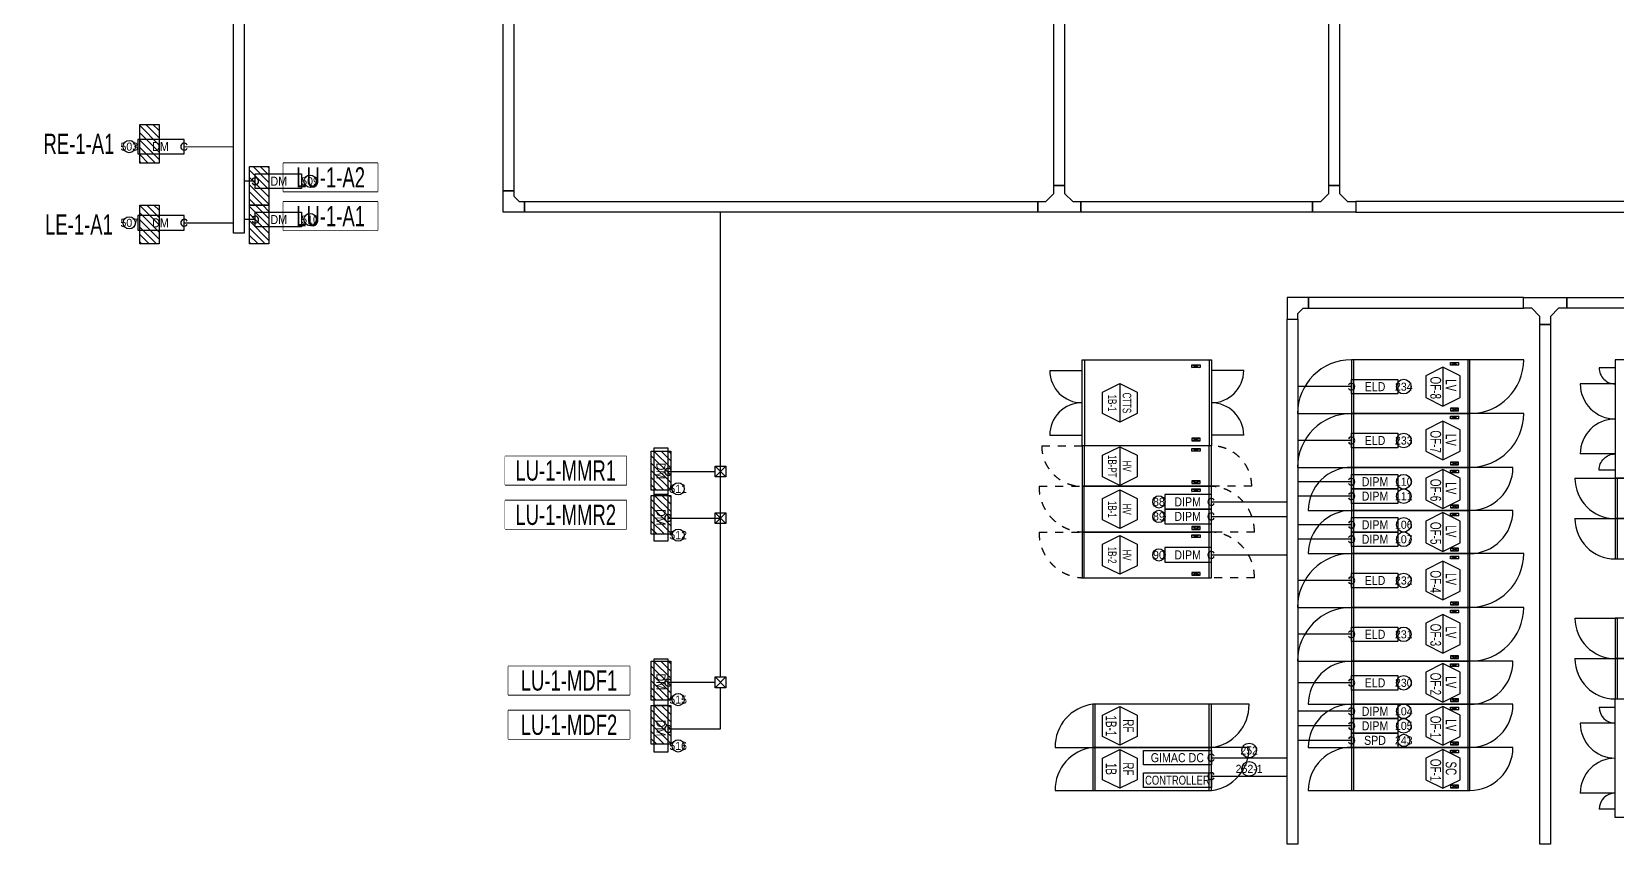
# Model space of a CAD drawing. Header units: millimetres. Extents: x 89450 to 753248, y -530175 to 1209785.
# Drawn here: x 90449 to 119874, y -243095 to -228002 of the extents above; entities that cross this region are included whole.
import ezdxf
from ezdxf.enums import TextEntityAlignment as Align

# ---------------------------------------------------------------- set-up
doc = ezdxf.new("R2010")
doc.units = ezdxf.units.MM
doc.header["$LTSCALE"] = 150
doc.linetypes.add('D1', pattern=[3, 1, -1, 1])
for name, color, linetype in [('------00 Switch Gear', 3, 'Continuous'), ('------00 Switch Gear_Number', 1, 'Continuous'), ('------01 Distribution Panel', 3, 'Continuous'), ('------01 Distribution Panel_UPS_Emgency', 232, 'Continuous'), ('-----29 Indicator', 1, 'Continuous'), ('-----99 EPMS CABLE DUCT', 4, 'Continuous'), ('-----99 EPMS CONDUIT', 4, 'Continuous'), ('-----99 EPMS DEVICE', 3, 'Continuous')]:
    doc.layers.add(name, color=color, linetype=linetype)
doc.layers.add('NOPLOT', color=191, linetype='Continuous', plot=False)
doc.styles.add('ELEC', font='')
doc.styles.get('ELEC').set_extended_font_data('Dotum')

# ---------------------------------------------------------------- blocks, each defined once
blk = doc.blocks.new('A02')
h = blk.add_hatch()
h.set_pattern_fill('ANSI31', color=161, scale=25, style=0)
h.set_pattern_definition([(45, (-2000, -19200), (-56.1266, 56.1266), [])])
h.paths.add_polyline_path([(-300, 300), (-300, 0), (300, 0), (300, 300)])
at = {"color": 161}
blk.add_lwpolyline([(300, 0), (-300, 0), (-300, 300), (300, 300)], close=True, dxfattribs=at)
blk = doc.blocks.new('zw$32E')
for p, q in [((100, 0), (0, 0)), ((0, 0), (0, -400)), ((100, -75), (100, 0)), ((175, -150), (100, -75)), ((100, -325), (175, -250)), ((250, -150), (175, -150)), ((175, -250), (250, -250)), ((250, -250), (250, -150)), ((0, -400), (100, -400)), ((100, -400), (100, -325))]:
    blk.add_line(p, q)
blk = doc.blocks.new('750X2500')
at = {"layer": '------00 Switch Gear', "color": 161}
for p, q in [((-3250, 750), (-2458, 750)), ((-2460, 750), (-2460, 0)), ((-210, 700), (-360, 650)), ((-360, 700), (-210, 650)), ((-40, 750), (-40, 0)), ((-210, 50), (-360, 100)), ((-360, 50), (-210, 100)), ((750, 0), (-42, 0))]:
    blk.add_line(p, q, dxfattribs=at)
for points in [[(-2500, 750), (-2500, 0), (0, 0), (0, 750)], [(-360, 700), (-210, 700), (-210, 650), (-360, 650)], [(-360, 50), (-210, 50), (-210, 100), (-360, 100)]]:
    blk.add_lwpolyline(points, close=True, dxfattribs=at)
for centre, start, end in [((-2500, 750), 180, 270), ((0, 0), 0, 90)]:
    blk.add_arc(centre, 750, start, end, dxfattribs=at)
blk = doc.blocks.new('800x2200')
at = {"layer": '------00 Switch Gear', "color": 161}
for p, q in [((-2160, 0), (-2160, 800)), ((-1990, 750), (-1840, 700)), ((-1840, 750), (-1990, 700)), ((800, 800), (-42, 800)), ((-40, 0), (-40, 800)), ((-3000, 0), (-2158, 0)), ((-1990, 50), (-1840, 100)), ((-1840, 50), (-1990, 100))]:
    blk.add_line(p, q, dxfattribs=at)
for points in [[(0, 0), (0, 800), (-2200, 800), (-2200, 0)], [(-1840, 750), (-1990, 750), (-1990, 700), (-1840, 700)], [(-1840, 50), (-1990, 50), (-1990, 100), (-1840, 100)]]:
    blk.add_lwpolyline(points, close=True, dxfattribs=at)
for centre, start, end in [((-2200, 0), 90, 180), ((0, 800), 270, 0)]:
    blk.add_arc(centre, 800, start, end, dxfattribs=at)
blk = doc.blocks.new('1600X2400')
at = {"layer": '------00 Switch Gear', "color": 161, "linetype": 'Continuous'}
for p, q in [((-2360, 855), (-2360, 1600)), ((-42, 0), (-42, 1600)), ((-2360, 0), (-2360, 855))]:
    blk.add_line(p, q, dxfattribs=at)
at = {"layer": '------00 Switch Gear', "color": 161, "linetype": 'D1'}
for p, q in [((-2040, 1505), (-2190, 1455)), ((-2040, 1455), (-2190, 1505)), ((-2040, 95), (-2190, 145)), ((-2040, 145), (-2190, 95))]:
    blk.add_line(p, q, dxfattribs=at)
at = {"layer": '------00 Switch Gear', "color": 161}
blk.add_lwpolyline([(0, 1600), (0, 0), (-2400, 0), (-2400, 1600)], close=True, dxfattribs=at)
at = {"layer": '------00 Switch Gear', "color": 161, "linetype": 'D1'}
for points in [[(-2190, 1505), (-2190, 1455), (-2040, 1455), (-2040, 1505)], [(-2190, 95), (-2190, 145), (-2040, 145), (-2040, 95)]]:
    blk.add_lwpolyline(points, close=True, dxfattribs=at)
at = {"layer": 'NOPLOT', "color": 161, "linetype": 'ByBlock'}
for p, q in [((-3000, 1400), (-2400, 1400)), ((600, 1400), (0, 1400)), ((-3000, 200), (-2400, 200)), ((600, 200), (0, 200))]:
    blk.add_line(p, q, dxfattribs=at)
for centre, start, end in [((-2400, 1400), 180, 270), ((0, 1400), 270, 0), ((-2400, 200), 90, 180), ((0, 200), 0, 90)]:
    blk.add_arc(centre, 600, start, end, dxfattribs=at)
blk = doc.blocks.new('750X2400')
at = {"layer": '------00 Switch Gear', "color": 161}
for p, q in [((-2360, 750), (-2360, 0)), ((-42, 750), (-42, 0))]:
    blk.add_line(p, q, dxfattribs=at)
at = {"layer": '------00 Switch Gear', "color": 161, "linetype": 'D1'}
for p, q in [((-2040, 700), (-2190, 650)), ((-2040, 650), (-2190, 700)), ((-2040, 50), (-2190, 100)), ((-2040, 100), (-2190, 50))]:
    blk.add_line(p, q, dxfattribs=at)
at = {"layer": '------00 Switch Gear', "color": 161}
blk.add_lwpolyline([(-2400, 750), (-2400, 0), (0, 0), (0, 750)], close=True, dxfattribs=at)
at = {"layer": '------00 Switch Gear', "color": 161, "linetype": 'D1'}
for points in [[(-2190, 700), (-2190, 650), (-2040, 650), (-2040, 700)], [(-2190, 50), (-2190, 100), (-2040, 100), (-2040, 50)]]:
    blk.add_lwpolyline(points, close=True, dxfattribs=at)
at = {"layer": 'NOPLOT', "color": 161, "linetype": 'D1'}
for p, q in [((-3150, 750), (-2400, 750)), ((750, 0), (0, 0))]:
    blk.add_line(p, q, dxfattribs=at)
for centre, start, end in [((-2400, 750), 180, 270), ((0, 0), 0, 90)]:
    blk.add_arc(centre, 750, start, end, dxfattribs=at)
blk = doc.blocks.new('850X2400')
at = {"layer": '------00 Switch Gear', "color": 161}
for p, q in [((-2360, 850), (-2360, 0)), ((-40, 850), (-40, 0))]:
    blk.add_line(p, q, dxfattribs=at)
at = {"layer": '------00 Switch Gear', "color": 161, "linetype": 'D1'}
for p, q in [((-2040, 800), (-2190, 750)), ((-2040, 750), (-2190, 800)), ((-2040, 50), (-2190, 100)), ((-2040, 100), (-2190, 50))]:
    blk.add_line(p, q, dxfattribs=at)
at = {"layer": '------00 Switch Gear', "color": 161}
blk.add_lwpolyline([(-2400, 850), (-2400, 0), (0, 0), (0, 850)], close=True, dxfattribs=at)
at = {"layer": '------00 Switch Gear', "color": 161, "linetype": 'D1'}
for points in [[(-2190, 800), (-2190, 750), (-2040, 750), (-2040, 800)], [(-2190, 50), (-2190, 100), (-2040, 100), (-2040, 50)]]:
    blk.add_lwpolyline(points, close=True, dxfattribs=at)
at = {"layer": 'NOPLOT', "color": 161, "linetype": 'D1'}
for p, q in [((-3200, 850), (-2400, 850)), ((800, 0), (0, 0))]:
    blk.add_line(p, q, dxfattribs=at)
for centre, start, end in [((-2356, 843), 179.5156, 267.013), ((-44, 7), 359.5156, 87.013)]:
    blk.add_arc(centre, 844, start, end, dxfattribs=at)
blk = doc.blocks.new('1000X2200')
at = {"layer": '------00 Switch Gear', "color": 0}
for p, q in [((-2160, 1000), (-2160, 0)), ((-210, 950), (-360, 900)), ((-360, 950), (-210, 900)), ((1000, 1000), (-42, 1000)), ((-40, 1000), (-40, 0)), ((-3200, 0), (-2158, 0)), ((-210, 50), (-360, 100)), ((-360, 50), (-210, 100))]:
    blk.add_line(p, q, dxfattribs=at)
for points in [[(-2200, 1000), (-2200, 0), (0, 0), (0, 1000)], [(-360, 950), (-210, 950), (-210, 900), (-360, 900)], [(-360, 50), (-210, 50), (-210, 100), (-360, 100)]]:
    blk.add_lwpolyline(points, close=True, dxfattribs=at)
for centre, start, end in [((-2200, 0), 90, 180), ((0, 1000), 270, 0)]:
    blk.add_arc(centre, 1000, start, end, dxfattribs=at)

msp = doc.modelspace()

# ---------------------------------------------------------------- linework, layer by layer
at = {"layer": '------00 Switch Gear', "color": 161}
for p, q in [((110196, -242095, 0), (110196, -240495, 0)), ((112314, -242095, 0), (112314, -240495, 0)), ((119554, -240545), (119854, -240545)), ((119854, -240845), (119204, -240845)), ((119854, -242145), (119204, -242145)), ((119854, -242445), (119554, -242445))]:
    msp.add_line(p, q, dxfattribs=at)
for points in [[(119854, -234095), (119854, -236295), (122354, -236295), (122354, -234095)], [(119854, -242595), (119854, -240395), (122354, -240395), (122354, -242595)]]:
    msp.add_lwpolyline(points, close=True, dxfattribs=at)
at = {"layer": '------00 Switch Gear', "color": 161, "elevation": 0}
for points in [[(119854, -234245), (119554, -234245, 0.414214), (119854, -234545), (119204, -234545)], [(119854, -236145), (119554, -236145, -0.414214), (119854, -235845), (119204, -235845)], [(110154, -240495, 0.385743), (109454, -241295), (110154, -241295)], [(112354, -241295, 0.385743), (113054, -240495), (112354, -240495)], [(110154, -241295, 0.385743), (109454, -242095), (110154, -242095)], [(112354, -242095, 0.385743), (113054, -241295), (112354, -241295)]]:
    msp.add_lwpolyline(points, format="xyb", dxfattribs=at)
for points in [[(112354, -241295), (112354, -240495), (110154, -240495), (110154, -241295)], [(112354, -242095), (112354, -241295), (110154, -241295), (110154, -242095)]]:
    msp.add_lwpolyline(points, close=True, dxfattribs=at)
at = {"layer": '------00 Switch Gear', "color": 161}
for centre, radius, start, end in [((119854, -234545), 650, 180, 270), ((119854, -235845), 650, 90, 180), ((119854, -240545), 300, 180, 270), ((119854, -240845), 650, 180, 270), ((119854, -242145), 650, 90, 180), ((119854, -242445), 300, 90, 180)]:
    msp.add_arc(centre, radius, start, end, dxfattribs=at)
at = {"layer": '------00 Switch Gear_Number', "color": 1}
for points in [[(116654, -234235), (116654, -234955), (116974, -234795), (116974, -234395), (116654, -234235), (116334, -234395), (116334, -234795), (116654, -234955)], [(116654, -235235), (116654, -235955), (116974, -235795), (116974, -235395), (116654, -235235), (116334, -235395), (116334, -235795), (116654, -235955)], [(116654, -237835), (116654, -238555), (116974, -238395), (116974, -237995), (116654, -237835), (116334, -237995), (116334, -238395), (116654, -238555)], [(116654, -239735), (116654, -240455), (116974, -240295), (116974, -239895), (116654, -239735), (116334, -239895), (116334, -240295), (116654, -240455)], [(116654, -240535), (116654, -241255), (116974, -241095), (116974, -240695), (116654, -240535), (116334, -240695), (116334, -241095), (116654, -241255)], [(116654, -241335), (116654, -242055), (116974, -241895), (116974, -241495), (116654, -241335), (116334, -241495), (116334, -241895), (116654, -242055)]]:
    msp.add_lwpolyline(points, dxfattribs=at)
at = {"layer": '------00 Switch Gear_Number', "color": 1, "lineweight": -2, "elevation": 0}
for points in [[(110654, -234535), (110654, -235255), (110334, -235095), (110334, -234695), (110654, -234535), (110974, -234695), (110974, -235095), (110654, -235255)], [(110654, -235710), (110654, -236430), (110334, -236270), (110334, -235870), (110654, -235710), (110974, -235870), (110974, -236270), (110654, -236430)], [(110654, -236510), (110654, -237230), (110334, -237070), (110334, -236670), (110654, -236510), (110974, -236670), (110974, -237070), (110654, -237230)], [(110654, -237360), (110654, -238080), (110334, -237920), (110334, -237520), (110654, -237360), (110974, -237520), (110974, -237920), (110654, -238080)]]:
    msp.add_lwpolyline(points, dxfattribs=at)
at = {"layer": '------00 Switch Gear_Number', "color": 1, "elevation": 0}
for points in [[(116654, -236135), (116654, -236855), (116974, -236695), (116974, -236295), (116654, -236135), (116334, -236295), (116334, -236695), (116654, -236855)], [(116654, -236935), (116654, -237655), (116974, -237495), (116974, -237095), (116654, -236935), (116334, -237095), (116334, -237495), (116654, -237655)], [(116654, -238825), (116654, -239545), (116974, -239385), (116974, -238985), (116654, -238825), (116334, -238985), (116334, -239385), (116654, -239545)], [(110654, -240535), (110654, -241255), (110334, -241095), (110334, -240695), (110654, -240535), (110974, -240695), (110974, -241095), (110654, -241255)], [(110654, -241335), (110654, -242055), (110334, -241895), (110334, -241495), (110654, -241335), (110974, -241495), (110974, -241895), (110654, -242055)]]:
    msp.add_lwpolyline(points, dxfattribs=at)
at = {"layer": '------01 Distribution Panel_UPS_Emgency', "color": 1, "elevation": 0}
for points in [[(95121, -230970), (96876, -230970), (96876, -230445), (95121, -230445)], [(95121, -231690), (96876, -231690), (96876, -231165), (95121, -231165)]]:
    msp.add_lwpolyline(points, close=True, dxfattribs=at)
at = {"layer": '------01 Distribution Panel_UPS_Emgency', "color": 1}
for points in [[(99238, -236417), (101492, -236417), (101492, -235892), (99238, -235892)], [(99238, -237237), (101492, -237237), (101492, -236712), (99238, -236712)], [(99299, -240317), (101554, -240317), (101554, -239792), (99299, -239792)], [(99299, -241137), (101554, -241137), (101554, -240612), (99299, -240612)]]:
    msp.add_lwpolyline(points, close=True, dxfattribs=at)
at = {"layer": '-----29 Indicator'}
for centre, radius in [((115927, -234595), 136), ((115927, -235595), 136), ((115927, -236360), 136), ((102453, -236493), 114), ((115927, -236630), 136), ((111380, -236735), 114), ((111380, -237005), 114), ((115927, -237160), 136), ((102453, -237353), 114), ((115927, -237430), 136), ((111380, -237720), 114), ((115927, -238195), 136), ((115927, -239195), 136), ((115927, -240095), 136), ((102453, -240408), 114), ((115927, -240625), 136), ((115927, -240895), 136), ((102453, -241268), 114), ((113056, -241352, 0), 136), ((115927, -241165), 114), ((113056, -241693, 0), 136)]:
    msp.add_circle(centre, radius, dxfattribs=at)
at = {"layer": '-----99 EPMS CABLE DUCT'}
for p, q in [((102268, -236170), (103139, -236170)), ((102268, -240086), (103139, -240086))]:
    msp.add_line(p, q, dxfattribs=at)
for points in [[(109429, -213995), (109629, -213995), (109629, -230856), (109429, -230856)], [(114534, -213995), (114734, -213995), (114734, -230856), (114534, -230856)], [(94195, -224492), (94395, -224492), (94395, -231747), (94195, -231747)], [(99202, -224492), (99402, -224492), (99402, -230956), (99202, -230956)], [(99602, -231156), (109129, -231156), (109129, -231356), (99602, -231356)], [(109929, -231156), (114234, -231156), (114234, -231356), (109929, -231356)], [(125279, -231156), (115034, -231156), (115034, -231356), (125279, -231356)], [(118152, -232939), (114159, -232939), (114159, -233139), (118152, -233139)], [(118952, -232939), (122854, -232939), (122854, -233139), (118952, -233139)], [(113759, -233339), (113959, -233339), (113959, -243095), (113759, -243095)], [(118452, -233439), (118652, -233439), (118652, -243095), (118452, -243095)]]:
    msp.add_lwpolyline(points, close=True, dxfattribs=at)
for points in [[(99602, -231156), (99602, -231356), (99202, -231356), (99202, -230956), (99402, -230956), (99402, -231056), (99502, -231156), (99602, -231156)], [(103239, -239986), (103239, -231356)], [(114159, -233139), (114159, -232939), (113759, -232939), (113759, -233339), (113959, -233339), (113959, -233239), (114059, -233139), (114159, -233139)], [(102268, -237036), (103239, -237036), (103239, -236270)], [(102268, -240952), (103239, -240952), (103239, -240186)]]:
    msp.add_lwpolyline(points, dxfattribs=at)
at = {"layer": '-----99 EPMS CONDUIT'}
for p, q in [((114954, -234595), (113959, -234595)), ((114954, -235595), (113959, -235595)), ((103339, -236070), (103139, -236270)), ((103139, -236070), (103339, -236270)), ((114954, -236360), (113959, -236360)), ((112354, -236735), (113759, -236735)), ((114954, -236630), (113959, -236630)), ((103339, -236936), (103139, -237136)), ((103139, -236936), (103339, -237136)), ((112354, -237005), (113759, -237005)), ((114954, -237160), (113959, -237160)), ((114954, -237430), (113959, -237430)), ((112354, -237720), (113759, -237720)), ((114954, -238195), (113959, -238195)), ((114954, -239195), (113959, -239195)), ((103339, -239986), (103139, -240186)), ((103139, -239986), (103339, -240186)), ((114954, -240095), (113959, -240095)), ((114954, -240625), (113959, -240625)), ((114954, -240895), (113959, -240895)), ((114954, -241165), (113959, -241165)), ((112354, -241486), (113759, -241486, 0)), ((112354, -241829), (113759, -241829, 0))]:
    msp.add_line(p, q, dxfattribs=at)
for points in [[(103139, -236070), (103339, -236070), (103339, -236270), (103139, -236270)], [(103139, -236936), (103339, -236936), (103339, -237136), (103139, -237136)], [(103139, -239986), (103339, -239986), (103339, -240186), (103139, -240186)]]:
    msp.add_lwpolyline(points, close=True, dxfattribs=at)
for points in [[(93280, -230137, 0), (94195, -230138, 0)], [(94598, -230780, 0), (94395, -230780, 0)], [(93280, -231552, 0), (94195, -231553, 0)], [(94598, -231492, 0), (94395, -231492, 0)]]:
    msp.add_polyline3d(points, dxfattribs=at)
for centre, start, end in [((93280, -230137), 30, 330), ((94598, -230780), 210, 150), ((93280, -231552), 30, 330), ((94598, -231492), 210, 150), ((114954, -234595), 210, 150), ((114954, -235595), 210, 150), ((102268, -236177), 30, 330), ((114954, -236360), 210, 150), ((114954, -236630), 210, 150), ((112354, -236735), 30, 330), ((102268, -237036), 30, 330), ((112354, -237005), 30, 330), ((114954, -237160), 210, 150), ((114954, -237430), 210, 150), ((112354, -237720), 30, 330), ((114954, -238195), 210, 150), ((114954, -239195), 210, 150), ((102268, -240092), 30, 330), ((114954, -240095), 210, 150), ((114954, -240625), 210, 150), ((102268, -240952), 30, 330), ((114954, -240895), 210, 150), ((114954, -241165), 210, 150), ((112354, -241486), 30, 330), ((112354, -241829), 30, 330)]:
    msp.add_arc(centre, 63.8, start, end, dxfattribs=at)
at = {"layer": '-----99 EPMS DEVICE', "color": 2, "elevation": 0}
for points in [[(93280, -230002), (92419, -230002), (92419, -230272), (93280, -230272)], [(93280, -231418), (92419, -231418), (92419, -231687), (93280, -231687)], [(111093, -241351), (112354, -241351), (112354, -241621), (111093, -241621)]]:
    msp.add_lwpolyline(points, close=True, dxfattribs=at)
at = {"layer": '-----99 EPMS DEVICE', "color": 2}
for points in [[(114954, -234460), (115814, -234460), (115814, -234730), (114954, -234730)], [(114954, -235460), (115814, -235460), (115814, -235730), (114954, -235730)], [(102268, -236601), (102268, -235740), (101999, -235740), (101999, -236601)], [(102268, -237460), (102268, -236600), (101999, -236600), (101999, -237460)], [(114954, -238060), (115814, -238060), (115814, -238330), (114954, -238330)], [(114954, -239060), (115814, -239060), (115814, -239330), (114954, -239330)], [(102268, -240516), (102268, -239655), (101999, -239655), (101999, -240516)], [(114954, -239960), (115814, -239960), (115814, -240230), (114954, -240230)], [(102268, -241375), (102268, -240515), (101999, -240515), (101999, -241375)]]:
    msp.add_lwpolyline(points, close=True, dxfattribs=at)
at = {"layer": '-----99 EPMS DEVICE'}
for points in [[(114954, -236225), (115814, -236225), (115814, -236495), (114954, -236495)], [(114954, -236495), (115814, -236495), (115814, -236765), (114954, -236765)], [(114954, -237025), (115814, -237025), (115814, -237295), (114954, -237295)], [(114954, -237295), (115814, -237295), (115814, -237565), (114954, -237565)], [(114954, -240490), (115814, -240490), (115814, -240760), (114954, -240760)], [(114954, -240760), (115814, -240760), (115814, -241030), (114954, -241030)], [(114954, -241030), (115814, -241030), (115814, -241299), (114954, -241299)]]:
    msp.add_lwpolyline(points, close=True, dxfattribs=at)
at = {"layer": '-----99 EPMS DEVICE', "elevation": 0}
for points in [[(112354, -236600), (111493, -236600), (111493, -236870), (112354, -236870)], [(112354, -236870), (111493, -236870), (111493, -237140), (112354, -237140)], [(112354, -237585), (111493, -237585), (111493, -237855), (112354, -237855)], [(111093, -241769), (112354, -241769), (112354, -242039), (111093, -242039)]]:
    msp.add_lwpolyline(points, close=True, dxfattribs=at)

# ---------------------------------------------------------------- block references
at = {"layer": '------00 Switch Gear', "color": 161, "rotation": 180}
for name, p in [('1600X2400', (109954, -234095)), ('750X2400', (109954, -235695)), ('800x2200', (114954, -236095)), ('850X2400', (109954, -236445)), ('750X2500', (119854, -236295)), ('800x2200', (114954, -236895)), ('750X2500', (119854, -237045)), ('850X2400', (109954, -237295)), ('750X2500', (119854, -238895)), ('800x2200', (114954, -239695)), ('750X2500', (119854, -239645)), ('800x2200', (114954, -240495)), ('800x2200', (114954, -241295))]:
    msp.add_blockref(name, p, dxfattribs=at)
at = {"layer": '------00 Switch Gear', "color": 161}
for p in [(117154, -235095), (117154, -236095), (117154, -238695), (117154, -239695)]:
    msp.add_blockref('1000X2200', p, dxfattribs=at)
at = {"layer": '------01 Distribution Panel', "color": 161, "xscale": 1.2, "yscale": 1.2, "zscale": 1.2, "rotation": 270}
for p in [(92454, -230085), (92454, -231585)]:
    msp.add_blockref('A02', p, dxfattribs=at)
at = {"layer": '------01 Distribution Panel_UPS_Emgency', "color": 161, "xscale": 1.2, "yscale": 1.2, "zscale": 1.2, "rotation": 270}
for p in [(94494, -230865), (94494, -231585)]:
    msp.add_blockref('A02', p, dxfattribs=at)
at = {"layer": '------01 Distribution Panel_UPS_Emgency', "xscale": 1.2, "yscale": 1.2, "zscale": 1.2, "rotation": 270}
for p in [(101954, -236155), (101954, -236975), (101954, -240055), (101954, -240875)]:
    msp.add_blockref('A02', p, dxfattribs=at)
at = {"layer": '-----99 EPMS CABLE DUCT', "xscale": -2, "yscale": 2, "zscale": 2}
for p, rotation in [((109929, -231356), 270.0000000000001), ((115034, -231356), 270.0000000000001), ((118152, -232939), 89.99999999999977)]:
    msp.add_blockref('zw$32E', p, dxfattribs=dict(at, rotation=rotation))

# ---------------------------------------------------------------- texts
at = {"layer": '------00 Switch Gear_Number', "color": 0, "style": 'ELEC', "width": 0.7}
for s, p in [('OF-8', (116520, -234616)), ('LV', (116805, -234569)), ('OF-7', (116520, -235616)), ('LV', (116805, -235584)), ('OF-6', (116520, -236516)), ('LV', (116805, -236484)), ('OF-5', (116520, -237316)), ('LV', (116805, -237284)), ('OF-4', (116520, -238216)), ('LV', (116805, -238169)), ('OF-3', (116520, -239206)), ('LV', (116805, -239159)), ('OF-2', (116520, -240116)), ('LV', (116805, -240084)), ('OF-1', (116520, -240916)), ('LV', (116805, -240884)), ('OF-1', (116520, -241716)), ('SC', (116805, -241684))]:
    msp.add_text(s, height=200, rotation=270, dxfattribs=at).set_placement(p, align=Align.MIDDLE_CENTER)
at = {"layer": '------00 Switch Gear_Number', "color": 7, "lineweight": -2, "style": 'ELEC', "width": 0.7}
for s, p in [('1B-1', (110514, -234899)), ('CTTS', (110786, -234897)), ('1B-PT', (110514, -236074)), ('HV', (110786, -236072)), ('1B-1', (110514, -236874)), ('HV', (110786, -236872)), ('1B-2', (110514, -237724)), ('HV', (110786, -237722))]:
    msp.add_text(s, height=160, rotation=270, dxfattribs=at).set_placement(p, align=Align.MIDDLE)
at = {"layer": '------00 Switch Gear_Number', "color": 7, "style": 'ELEC', "width": 0.7}
for s, p in [('1B-1', (110494, -240895)), ('RF', (110814, -240895)), ('1B', (110494, -241695)), ('RF', (110814, -241695))]:
    msp.add_text(s, height=200, rotation=270, dxfattribs=at).set_placement(p, align=Align.MIDDLE_CENTER)
at = {"layer": '-----29 Indicator', "style": 'ELEC'}
for s, p in [('234', (115927, -234595)), ('233', (115927, -235595)), ('110', (115927, -236360)), ('111', (115927, -236630)), ('88', (111380, -236735)), ('89', (111380, -237005)), ('106', (115927, -237160)), ('107', (115927, -237430)), ('90', (111380, -237720)), ('232', (115927, -238195)), ('231', (115927, -239195)), ('230', (115927, -240095)), ('104', (115927, -240625)), ('105', (115927, -240895)), ('252', (113056, -241352, 0)), ('243', (115927, -241165)), ('252-1', (113056, -241693, 0))]:
    msp.add_text(s, height=150, dxfattribs=at).set_placement(p, align=Align.MIDDLE_CENTER)
for s, p in [('511', (102453, -236493)), ('512', (102453, -237353)), ('515', (102453, -240408)), ('516', (102453, -241268))]:
    msp.add_text(s, height=150, rotation=360, dxfattribs=at).set_placement(p, align=Align.MIDDLE_CENTER)
at = {"layer": '-----99 EPMS DEVICE', "color": 2, "style": 'ELEC', "width": 0.9}
for s, p in [('DM', (92840, -230136)), ('DM', (92840, -231552)), ('ELD', (115393, -234595)), ('ELD', (115393, -235595)), ('ELD', (115393, -238195)), ('ELD', (115393, -239195)), ('ELD', (115393, -240095))]:
    msp.add_text(s, height=168, dxfattribs=at).set_placement(p, align=Align.MIDDLE)
for p in [(102134, -236161), (102134, -237021), (102134, -240076), (102134, -240936)]:
    msp.add_text('DM', height=168, rotation=270, dxfattribs=at).set_placement(p, align=Align.MIDDLE)
at = {"layer": '-----99 EPMS DEVICE', "style": 'ELEC', "width": 0.9}
for s, p in [('DIPM', (115393, -236360)), ('DIPM', (115393, -236629)), ('DIPM', (111914, -236735)), ('DIPM', (111914, -237004)), ('DIPM', (115393, -237160)), ('DIPM', (115393, -237429)), ('DIPM', (111914, -237720)), ('DIPM', (115393, -240625)), ('DIPM', (115393, -240895)), ('SPD', (115393, -241164))]:
    msp.add_text(s, height=168, dxfattribs=at).set_placement(p, align=Align.MIDDLE)
at = {"layer": '-----99 EPMS DEVICE', "color": 2, "style": 'ELEC', "width": 0.9}
msp.add_text('GIMAC DC', height=168, dxfattribs=at).set_placement((111723, -241486), align=Align.MIDDLE_CENTER)
at = {"layer": '-----99 EPMS DEVICE', "style": 'ELEC', "width": 0.8}
msp.add_text('CONTROLLER', height=168, dxfattribs=at).set_placement((111723, -241904), align=Align.MIDDLE_CENTER)

# ---------------------------------------------------------------- wipeouts: each hides what was drawn before it
at = {"color": 1}
for points in [[(90449, -230347), (92204, -230347), (92204, -229822), (90449, -229822)], [(90449, -231847), (92204, -231847), (92204, -231322), (90449, -231322)]]:
    msp.add_wipeout(points, dxfattribs=at).dxf.layer = '------01 Distribution Panel'

# ---------------------------------------------------------------- next in the draw order: linework, layer by layer
at = {"layer": '-----29 Indicator'}
for centre in [(92261, -230137), (92261, -231552)]:
    msp.add_circle(centre, 114, dxfattribs=at)

# ---------------------------------------------------------------- next in the draw order: texts
at = {"layer": '------01 Distribution Panel', "style": 'ELEC', "width": 0.7}
for s, p in [('RE-1-A1', (91326, -230085)), ('LE-1-A1', (91326, -231585))]:
    msp.add_text(s, height=375, dxfattribs=at).set_placement(p, align=Align.MIDDLE_CENTER)
at = {"layer": '-----29 Indicator', "style": 'ELEC'}
for s, p in [('503', (92261, -230137)), ('507', (92261, -231552))]:
    msp.add_text(s, height=150, dxfattribs=at).set_placement(p, align=Align.MIDDLE_CENTER)

# ---------------------------------------------------------------- next in the draw order: wipeouts: each hides what was drawn before it
at = {"color": 1}
for points in [[(95121, -230970), (96876, -230970), (96876, -230445), (95121, -230445)], [(95121, -231690), (96876, -231690), (96876, -231165), (95121, -231165)], [(99238, -236417), (101492, -236417), (101492, -235892), (99238, -235892)], [(99238, -237237), (101492, -237237), (101492, -236712), (99238, -236712)], [(99299, -240317), (101554, -240317), (101554, -239792), (99299, -239792)], [(99299, -241137), (101554, -241137), (101554, -240612), (99299, -240612)]]:
    msp.add_wipeout(points, dxfattribs=at).dxf.layer = '------01 Distribution Panel_UPS_Emgency'

# ---------------------------------------------------------------- next in the draw order: linework, layer by layer
at = {"layer": '-----29 Indicator'}
for centre in [(95617, -230780), (95617, -231492)]:
    msp.add_circle(centre, 114, dxfattribs=at)
at = {"layer": '-----99 EPMS DEVICE', "color": 2, "elevation": 0}
for points in [[(94598, -230645), (95458, -230645), (95458, -230914), (94598, -230914)], [(94598, -231357), (95458, -231357), (95458, -231627), (94598, -231627)]]:
    msp.add_lwpolyline(points, close=True, dxfattribs=at)

# ---------------------------------------------------------------- next in the draw order: texts
at = {"layer": '------01 Distribution Panel_UPS_Emgency', "style": 'ELEC', "width": 0.7}
for s, p in [('LU-1-A2', (95999, -230708)), ('LU-1-A1', (95999, -231428))]:
    msp.add_text(s, height=375, dxfattribs=at).set_placement(p, align=Align.MIDDLE_CENTER)
for s, p in [('LU-1-MMR1', (100365, -236155)), ('LU-1-MMR2', (100365, -236975)), ('LU-1-MDF1', (100426, -240055)), ('LU-1-MDF2', (100426, -240875))]:
    msp.add_text(s, height=375, dxfattribs=at).set_placement(p, align=Align.MIDDLE)
at = {"layer": '-----29 Indicator', "style": 'ELEC'}
for s, p in [('509', (95617, -230780)), ('510', (95617, -231492))]:
    msp.add_text(s, height=150, dxfattribs=at).set_placement(p, align=Align.MIDDLE_CENTER)
at = {"layer": '-----99 EPMS DEVICE', "color": 2, "style": 'ELEC', "width": 0.9}
for p in [(95037, -230779), (95037, -231492)]:
    msp.add_text('DM', height=168, dxfattribs=at).set_placement(p, align=Align.MIDDLE)

doc.saveas('drawing.dxf')
